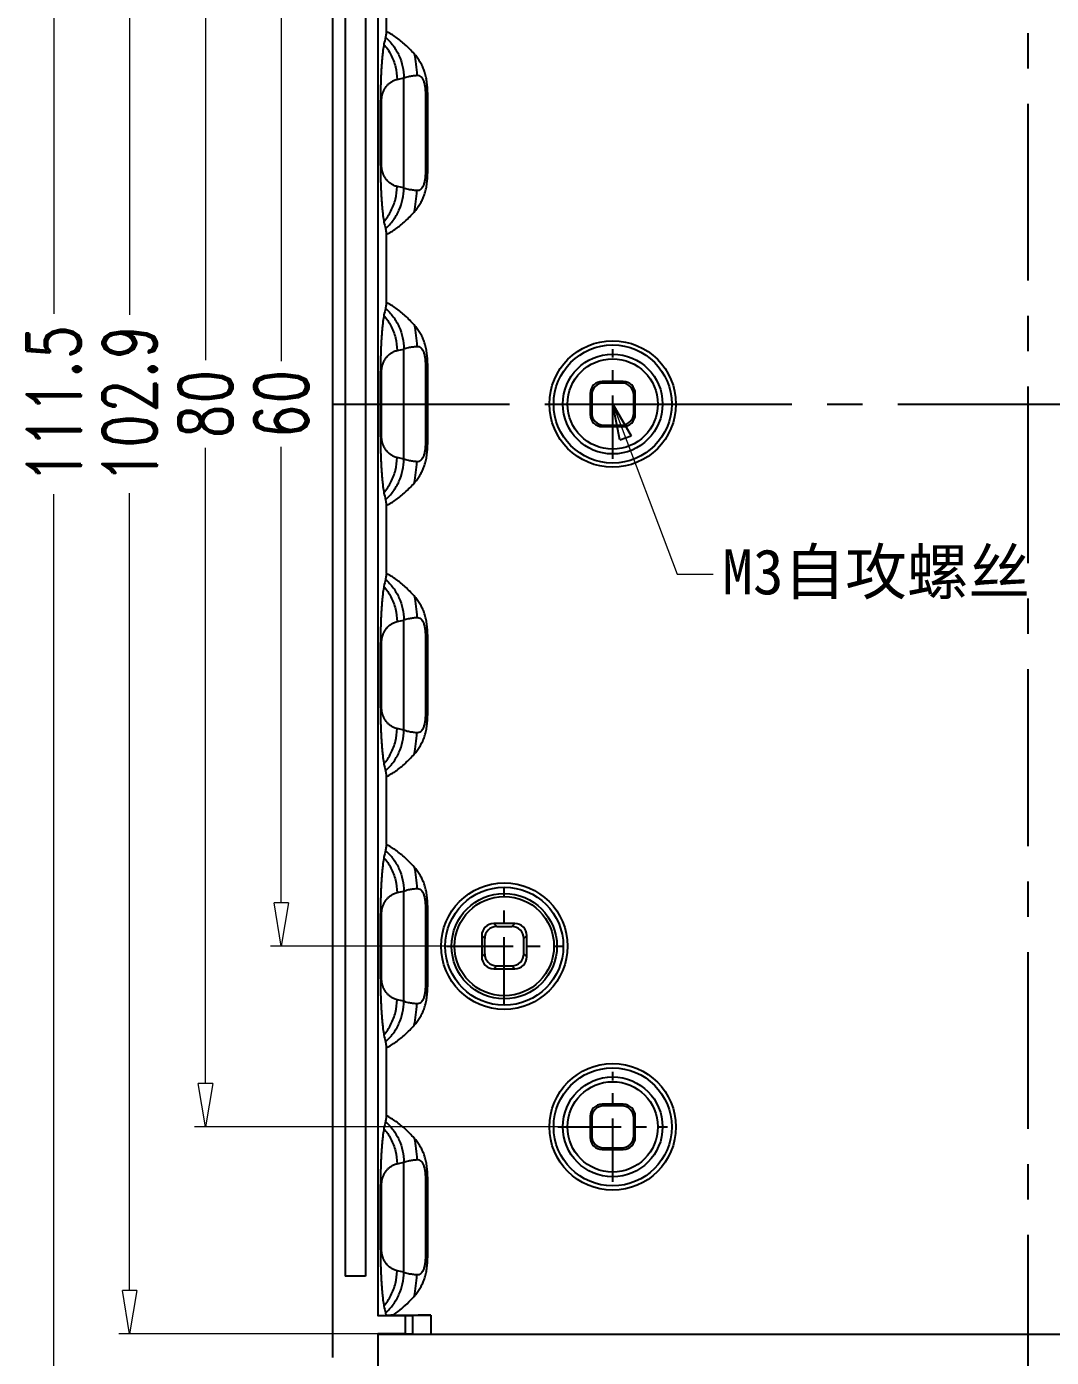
# Model space of a CAD drawing. Header units: millimetres. Extents: x 3537 to 3861, y 1181 to 1410.
# Drawn here: x 3669.6 to 3726.3, y 1252.9 to 1326.5 of the extents above; entities that cross this region are included whole.
import ezdxf

# ---------------------------------------------------------------- set-up
doc = ezdxf.new("R2010")
doc.units = ezdxf.units.MM
doc.linetypes.add('CENTER', pattern=[50.8, 31.75, -6.35, 6.35, -6.35])
doc.layers.add('dim', color=82, linetype='Continuous', lineweight=9)
doc.styles.add('ROMAND', font='romand.shx', dxfattribs={"width": 0.75, "bigfont": 'gbcbig.shx'})
doc.styles.add('楷体', font='simkai.ttf')
doc.dimstyles.new('YanXiu', dxfattribs={"dimtxt": 2.5, "dimasz": 2.2, "dimexe": 1, "dimexo": 0, "dimgap": 0.66, "dimtad": 0, "dimzin": 9, "dimdsep": 46, "dimtxsty": 'ROMAND', "dimblk": 'CLOSEDBLANK', "dimcen": 0, "dimclrd": 3, "dimclre": 3, "dimclrt": 7, "dimazin": 2, "dimtfac": 1, "dimtofl": 0, "dimtmove": 0, "dimatfit": 3, "dimldrblk": 'CLOSEDBLANK', "dimfxl": 1, "dimlwd": 5, "dimlwe": 5, "dimarcsym": 0})

# ---------------------------------------------------------------- blocks, each defined once
blk = doc.blocks.new('_ClosedBlank')
at = {"color": 0, "linetype": 'ByBlock', "lineweight": -2}
for p, q in [((-1, 0.167), (0, 0)), ((-1, 0.167), (-1, -0.167)), ((0, 0), (-1, -0.167))]:
    blk.add_line(p, q, dxfattribs=at)
blk = doc.blocks.new('*D49')
at = {"layer": 'Defpoints', "color": 0}
for p in [(235.803, 121.908), (217.364, 10.408), (235.803, 10.408)]:
    blk.add_point(p, dxfattribs=at)
at = {"layer": 'dim', "color": 3, "lineweight": 5}
for p, q in [((235.803, 121.908), (216.764, 121.908)), ((217.364, 119.508), (217.364, 71.15)), ((217.364, 12.808), (217.364, 61.165)), ((235.803, 10.408), (216.764, 10.408))]:
    blk.add_line(p, q, dxfattribs=at)
at = {"layer": 'dim', "color": 3, "lineweight": 5, "xscale": 2.4, "yscale": 2.4, "zscale": 2.4}
for p, rotation in [((217.364, 121.908), 90), ((217.364, 10.408), 270)]:
    blk.add_blockref('_ClosedBlank', p, dxfattribs=dict(at, rotation=rotation))
at = {"layer": 'dim', "color": 7, "insert": (217.364, 66.158), "char_height": 3, "attachment_point": 5, "rotation": 90, "style": 'ROMAND'}
blk.add_mtext('111.5', dxfattribs=at)
blk = doc.blocks.new('*D48')
at = {"layer": 'Defpoints', "color": 0}
for p in [(235.307, 117.608), (221.564, 14.708), (235.307, 14.708)]:
    blk.add_point(p, dxfattribs=at)
at = {"layer": 'dim', "color": 3, "lineweight": 5}
for p, q in [((235.307, 117.608), (220.964, 117.608)), ((221.564, 115.208), (221.564, 71.097)), ((221.564, 17.108), (221.564, 61.219)), ((235.307, 14.708), (220.964, 14.708))]:
    blk.add_line(p, q, dxfattribs=at)
at = {"layer": 'dim', "color": 3, "lineweight": 5, "xscale": 2.4, "yscale": 2.4, "zscale": 2.4}
for p, rotation in [((221.564, 117.608), 90), ((221.564, 14.708), 270)]:
    blk.add_blockref('_ClosedBlank', p, dxfattribs=dict(at, rotation=rotation))
at = {"layer": 'dim', "color": 7, "insert": (221.564, 66.158), "char_height": 3, "attachment_point": 5, "rotation": 90, "style": 'ROMAND'}
blk.add_mtext('102.9', dxfattribs=at)
blk = doc.blocks.new('*D47')
at = {"layer": 'Defpoints', "color": 0}
for p in [(225.764, 106.158), (245.269, 106.158), (245.269, 26.158)]:
    blk.add_point(p, dxfattribs=at)
at = {"layer": 'dim', "color": 3, "lineweight": 5}
for p, q in [((245.269, 106.158), (225.164, 106.158)), ((225.764, 103.758), (225.764, 68.579)), ((225.764, 28.558), (225.764, 63.736)), ((245.269, 26.158), (225.164, 26.158))]:
    blk.add_line(p, q, dxfattribs=at)
at = {"layer": 'dim', "color": 3, "lineweight": 5, "xscale": 2.4, "yscale": 2.4, "zscale": 2.4}
for p, rotation in [((225.764, 106.158), 90), ((225.764, 26.158), 270)]:
    blk.add_blockref('_ClosedBlank', p, dxfattribs=dict(at, rotation=rotation))
at = {"layer": 'dim', "color": 7, "insert": (225.764, 66.158), "char_height": 3, "attachment_point": 5, "rotation": 90, "style": 'ROMAND'}
blk.add_mtext('80', dxfattribs=at)
blk = doc.blocks.new('*D46')
at = {"layer": 'Defpoints', "color": 0}
for p in [(239.1, 96.158), (229.964, 36.158), (239.1, 36.158)]:
    blk.add_point(p, dxfattribs=at)
at = {"layer": 'dim', "color": 3, "lineweight": 5}
for p, q in [((239.1, 96.158), (229.364, 96.158)), ((229.964, 93.758), (229.964, 68.525)), ((229.964, 38.558), (229.964, 63.79)), ((239.1, 36.158), (229.364, 36.158))]:
    blk.add_line(p, q, dxfattribs=at)
at = {"layer": 'dim', "color": 3, "lineweight": 5, "xscale": 2.4, "yscale": 2.4, "zscale": 2.4}
for p, rotation in [((229.964, 96.158), 90), ((229.964, 36.158), 270)]:
    blk.add_blockref('_ClosedBlank', p, dxfattribs=dict(at, rotation=rotation))
at = {"layer": 'dim', "color": 7, "insert": (229.964, 66.158), "char_height": 3, "attachment_point": 5, "rotation": 90, "style": 'ROMAND'}
blk.add_mtext('60', dxfattribs=at)
blk = doc.blocks.new('*u64')
at = {"color": 1, "linetype": 'CENTER', "ltscale": 0.308}
for p, q in [((0, -55.75), (0, 55.75)), ((-38.5, 0), (38.5, 0))]:
    blk.add_line(p, q, dxfattribs=at)
at = {"color": 7, "linetype": 'Continuous'}
for p, q in [((-38.5, -52.754), (-38.5, 52.754)), ((-35.997, 50.45), (-35.997, -50.45)), ((-37.81, 48.26), (-37.81, -48.26)), ((-36.69, 48.26), (-36.69, -48.26)), ((-35.525, 20.621), (-35.525, 24.379)), ((-34.939, 17.964), (-34.556, 18.044)), ((-34.556, 11.956), (-34.556, 18.044)), ((-33.25, 17.244), (-33.369, 17.244)), ((-33.369, 17.244), (-33.369, 12.756)), ((-33.25, 17.244), (-33.25, 12.756)), ((-35.856, 16.809), (-35.792, 16.809)), ((-35.856, 13.191), (-35.856, 16.809)), ((-35.792, 13.191), (-35.792, 16.809)), ((-35.856, 13.191), (-35.792, 13.191)), ((-33.25, 12.756), (-33.369, 12.756)), ((-34.556, 11.956), (-34.939, 12.036)), ((-35.525, 5.621), (-35.525, 9.379)), ((-34.939, 2.964), (-34.556, 3.044)), ((-34.556, -3.044), (-34.556, 3.044)), ((-33.25, 2.244), (-33.369, 2.244)), ((-33.369, 2.244), (-33.369, -2.244)), ((-33.25, 2.244), (-33.25, -2.244)), ((-35.856, 1.809), (-35.792, 1.809)), ((-35.856, -1.809), (-35.856, 1.809)), ((-35.792, -1.809), (-35.792, 1.809)), ((-22.414, 1.25), (-23.586, 1.25)), ((-23.586, 1.25), (-23.498, 1.163)), ((-22.502, 1.163), (-23.498, 1.163)), ((-22.414, 1.25), (-22.502, 1.163)), ((-24.25, 0.586), (-24.163, 0.498)), ((-24.25, 0.586), (-24.25, -0.586)), ((-24.163, 0.498), (-24.163, -0.498)), ((-21.75, 0.586), (-21.837, 0.498)), ((-21.837, -0.498), (-21.837, 0.498)), ((-21.75, -0.586), (-21.75, 0.586)), ((-24.25, -0.586), (-24.163, -0.498)), ((-21.75, -0.586), (-21.837, -0.498)), ((-23.586, -1.25), (-23.498, -1.163)), ((-23.586, -1.25), (-22.414, -1.25)), ((-23.498, -1.163), (-22.502, -1.163)), ((-22.414, -1.25), (-22.502, -1.163)), ((-35.856, -1.809), (-35.792, -1.809)), ((-33.25, -2.244), (-33.369, -2.244)), ((-34.556, -3.044), (-34.939, -2.964)), ((-35.525, -9.379), (-35.525, -5.621)), ((-34.939, -12.036), (-34.556, -11.956)), ((-34.556, -18.044), (-34.556, -11.956)), ((-35.856, -13.191), (-35.792, -13.191)), ((-35.856, -16.809), (-35.856, -13.191)), ((-35.792, -16.809), (-35.792, -13.191)), ((-33.25, -12.756), (-33.369, -12.756)), ((-33.369, -12.756), (-33.369, -17.244)), ((-33.25, -12.756), (-33.25, -17.244)), ((-35.856, -16.809), (-35.792, -16.809)), ((-33.25, -17.244), (-33.369, -17.244)), ((-34.556, -18.044), (-34.939, -17.964)), ((-35.525, -24.379), (-35.525, -20.621)), ((-34.939, -27.036), (-34.556, -26.956)), ((-34.556, -33.044), (-34.556, -26.956)), ((-33.25, -27.756), (-33.369, -27.756)), ((-33.369, -27.756), (-33.369, -32.244)), ((-33.25, -27.756), (-33.25, -32.244)), ((-35.856, -28.191), (-35.792, -28.191)), ((-35.856, -31.809), (-35.856, -28.191)), ((-35.792, -31.809), (-35.792, -28.191)), ((-30.25, -29.414), (-30.25, -30.586)), ((-30.25, -29.414), (-30.084, -29.58)), ((-28.414, -28.75), (-29.586, -28.75)), ((-29.586, -28.75), (-29.42, -28.916)), ((-29.42, -28.916), (-28.58, -28.916)), ((-28.414, -28.75), (-28.58, -28.916)), ((-27.75, -29.414), (-27.916, -29.58)), ((-27.75, -30.586), (-27.75, -29.414)), ((-30.084, -30.42), (-30.084, -29.58)), ((-27.916, -30.42), (-27.916, -29.58)), ((-30.25, -30.586), (-30.084, -30.42)), ((-27.75, -30.586), (-27.916, -30.42)), ((-29.586, -31.25), (-29.42, -31.084)), ((-29.586, -31.25), (-28.414, -31.25)), ((-29.42, -31.084), (-28.58, -31.084)), ((-28.414, -31.25), (-28.58, -31.084)), ((-35.856, -31.809), (-35.792, -31.809)), ((-33.25, -32.244), (-33.369, -32.244)), ((-34.556, -33.044), (-34.939, -32.964)), ((-35.525, -39.379), (-35.525, -35.621)), ((-22.414, -38.75), (-23.586, -38.75)), ((-23.586, -38.75), (-23.498, -38.837)), ((-22.502, -38.837), (-23.498, -38.837)), ((-22.414, -38.75), (-22.502, -38.837)), ((-24.25, -39.414), (-24.25, -40.586)), ((-24.25, -39.414), (-24.163, -39.502)), ((-24.163, -39.502), (-24.163, -40.498)), ((-21.75, -39.414), (-21.837, -39.502)), ((-21.837, -40.498), (-21.837, -39.502)), ((-21.75, -40.586), (-21.75, -39.414)), ((-24.25, -40.586), (-24.163, -40.498)), ((-21.75, -40.586), (-21.837, -40.498)), ((-23.586, -41.25), (-23.498, -41.163)), ((-23.498, -41.163), (-22.502, -41.163)), ((-22.414, -41.25), (-22.502, -41.163)), ((-34.939, -42.036), (-34.556, -41.956)), ((-34.556, -48.044), (-34.556, -41.956)), ((-23.586, -41.25), (-22.414, -41.25)), ((-35.856, -46.809), (-35.856, -43.191)), ((-35.856, -43.191), (-35.792, -43.191)), ((-35.792, -46.809), (-35.792, -43.191)), ((-33.369, -42.756), (-33.369, -47.244)), ((-33.25, -42.756), (-33.369, -42.756)), ((-33.25, -42.756), (-33.25, -47.244)), ((-35.856, -46.809), (-35.792, -46.809)), ((-33.25, -47.244), (-33.369, -47.244)), ((-36.69, -48.26), (-37.81, -48.26)), ((-34.556, -48.044), (-34.939, -47.964)), ((-35.997, -50.45), (-35.553, -50.428)), ((-34.495, -50.45), (-35.997, -50.45)), ((-35.189, -50.426), (-33.074, -50.426)), ((-34.495, -50.45), (-34.073, -50.429)), ((-34.495, -50.45), (-34.495, -51.45)), ((-34.073, -50.429), (-34.073, -51.464)), ((-33.074, -50.426), (-33.074, -51.466)), ((-36, -51.45), (-36, -53.25)), ((-34.495, -51.45), (-36, -51.45)), ((-36, -51.45), (-35.982, -51.468)), ((-35.982, -53.232), (-35.982, -51.468)), ((-35.982, -51.468), (35.982, -51.468)), ((-34.073, -51.464), (-34.495, -51.45))]:
    blk.add_line(p, q, dxfattribs=at)
at = {"color": 1, "linetype": 'CENTER', "ltscale": 0.110482}
for p, q in [((-23, -3.038), (-23, 3.038)), ((-26.038, 0), (-19.962, 0)), ((-23, -43.038), (-23, -36.962)), ((-26.038, -40), (-19.962, -40))]:
    blk.add_line(p, q, dxfattribs=at)
at = {"color": 1, "linetype": 'CENTER', "ltscale": 0.116633}
for p, q in [((-29, -33.207), (-29, -26.793)), ((-32.207, -30), (-25.793, -30))]:
    blk.add_line(p, q, dxfattribs=at)
at = {"color": 7, "linetype": 'Continuous'}
for centre, radius in [((-23, 0), 3.5), ((-23, 0), 3.267), ((-23, 0), 2.762), ((-23, 0), 2.5), ((-29, -30), 3.5), ((-29, -30), 3.267), ((-29, -30), 2.916), ((-29, -30), 2.75), ((-23, -40), 3.5), ((-23, -40), 3.267), ((-23, -40), 2.762), ((-23, -40), 2.5)]:
    blk.add_circle(centre, radius, dxfattribs=at)
for centre, radius, start, end in [((-27.324, 18.318), 8.488, 166.5014, 169.18816), ((-27.324, 11.682), 8.488, 190.81184, 193.4986), ((-27.324, 3.318), 8.488, 166.5014, 169.18816), ((-27.324, -3.318), 8.488, 190.81184, 193.4986), ((-27.324, -11.682), 8.488, 166.5014, 169.18816), ((-27.324, -18.318), 8.488, 190.81184, 193.4986), ((-27.324, -26.682), 8.488, 166.5014, 169.18816), ((-27.324, -33.318), 8.488, 190.81184, 193.4986), ((-27.324, -41.682), 8.488, 166.5014, 169.18816), ((-27.324, -48.318), 8.488, 190.81184, 193.4986), ((-34.689, -227.026), 176.6, 90.16206, 90.28023)]:
    blk.add_arc(centre, radius, start, end, dxfattribs=at)
for centre, major_axis, ratio, start_param, end_param in [((-23.585, 0.585), (-0.47, 0.47), 0.999695, -0.785246, 0.785246), ((-23.498, 0.498), (-0.47, 0.47), 0.999695, -0.785246, 0.785246), ((-22.502, 0.498), (0.47, 0.47), 0.999695, -0.785246, 0.785246), ((-22.415, 0.585), (0.47, 0.47), 0.999695, -0.785246, 0.785246), ((-23.585, -0.585), (0.47, 0.47), 0.999695, -3.926839, -2.356347), ((-23.498, -0.498), (-0.47, -0.47), 0.999695, -0.785246, 0.785246), ((-22.502, -0.498), (0.47, -0.47), 0.999695, -0.785246, 0.785246), ((-22.415, -0.585), (-0.47, 0.47), 0.999695, -3.926839, -2.356347), ((-29.585, -29.415), (-0.47, 0.47), 0.999695, -0.785246, 0.785246), ((-29.42, -29.58), (-0.47, 0.47), 0.999695, -0.785246, 0.785246), ((-28.58, -29.58), (0.47, 0.47), 0.999695, -0.785246, 0.785246), ((-28.415, -29.415), (0.47, 0.47), 0.999695, -0.785246, 0.785246), ((-29.585, -30.585), (0.47, 0.47), 0.999695, -3.926839, -2.356347), ((-29.42, -30.42), (-0.47, -0.47), 0.999695, -0.785246, 0.785246), ((-28.58, -30.42), (0.47, -0.47), 0.999695, -0.785246, 0.785246), ((-28.415, -30.585), (-0.47, 0.47), 0.999695, -3.926839, -2.356347), ((-23.585, -39.415), (-0.47, 0.47), 0.999695, -0.785246, 0.785246), ((-23.498, -39.502), (-0.47, 0.47), 0.999695, -0.785246, 0.785246), ((-22.502, -39.502), (0.47, 0.47), 0.999695, -0.785246, 0.785246), ((-22.415, -39.415), (0.47, 0.47), 0.999695, -0.785246, 0.785246), ((-23.498, -40.498), (-0.47, -0.47), 0.999695, -0.785246, 0.785246), ((-22.502, -40.498), (0.47, -0.47), 0.999695, -0.785246, 0.785246), ((-23.585, -40.585), (0.47, 0.47), 0.999695, -3.926839, -2.356347), ((-22.415, -40.585), (-0.47, 0.47), 0.999695, -3.926839, -2.356347), ((-33.074, -50.429), (1, 0), 0.002618, 1.570796, 3.089233), ((-33.074, -51.464), (1, 0), 0.001745, -3.089233, -1.570796)]:
    blk.add_ellipse(centre, major_axis=major_axis, ratio=ratio, start_param=start_param, end_param=end_param, dxfattribs=at)
for points, start_tangent, end_tangent in [([(-35.525, 20.621), (-35.543, 20.492), (-35.561, 20.382), (-35.577, 20.299)], (-0.137785, -0.990462), (-0.23452, -0.972111)), ([(-33.993, 19.38), (-34.487, 19.884), (-35.003, 20.301), (-35.525, 20.621)], (-0.66335, 0.74831), (-0.886084, 0.463524)), ([(-35.661, 19.91), (-35.69, 19.745), (-35.715, 19.566), (-35.738, 19.378), (-35.758, 19.183), (-35.776, 18.983), (-35.791, 18.781), (-35.805, 18.576), (-35.817, 18.374), (-35.826, 18.177), (-35.835, 17.986), (-35.841, 17.799), (-35.846, 17.612), (-35.851, 17.422), (-35.854, 17.223), (-35.856, 17.017), (-35.856, 16.809)], (-0.188171, -0.982136), (0, -1)), ([(-35.661, 19.91), (-35.274, 19.324), (-35.028, 18.663), (-34.939, 17.964)], (0.644334, -0.764744), (0.012287, -0.999925)), ([(-35.577, 20.299), (-35.152, 19.831), (-34.831, 19.282), (-34.629, 18.678), (-34.556, 18.044)], (0.74671, -0.66515), (0.012287, -0.999925)), ([(-33.25, 17.244), (-33.264, 17.603), (-33.301, 17.915), (-33.359, 18.196), (-33.438, 18.456), (-33.542, 18.704), (-33.67, 18.943), (-33.822, 19.169), (-33.993, 19.38)], (-0.000209, 1), (-0.663321, 0.748335)), ([(-33.993, 19.38), (-33.889, 18.798), (-33.844, 18.192)], (0.230299, -0.97312), (0.022569, -0.999745)), ([(-35.792, 16.809), (-35.791, 16.848), (-35.789, 16.889), (-35.786, 16.933), (-35.78, 16.979), (-35.772, 17.028), (-35.761, 17.079), (-35.748, 17.131), (-35.732, 17.186), (-35.712, 17.241), (-35.69, 17.297), (-35.663, 17.355), (-35.632, 17.414), (-35.598, 17.473), (-35.558, 17.532), (-35.515, 17.59), (-35.467, 17.646), (-35.413, 17.701), (-35.354, 17.755), (-35.287, 17.807), (-35.213, 17.855), (-35.131, 17.899), (-35.04, 17.936), (-34.939, 17.964)], (0, 1), (0.978564, 0.205944)), ([(-34.556, 18.044), (-34.453, 18.089), (-34.296, 18.13), (-34.09, 18.164), (-33.844, 18.192)], (0.844524, 0.535518), (0.995989, 0.089479)), ([(-33.844, 18.192), (-33.724, 18.177), (-33.62, 18.112), (-33.532, 18.001), (-33.462, 17.85), (-33.411, 17.667), (-33.38, 17.461), (-33.369, 17.244)], (0.996039, 0.088922), (0.000045, -1)), ([(-35.856, 13.191), (-35.856, 12.988), (-35.854, 12.789), (-35.851, 12.596), (-35.847, 12.409), (-35.842, 12.223), (-35.835, 12.034), (-35.827, 11.839), (-35.817, 11.638), (-35.806, 11.432), (-35.792, 11.226), (-35.776, 11.022), (-35.758, 10.821), (-35.738, 10.624), (-35.715, 10.435), (-35.69, 10.256), (-35.661, 10.09)], (0, -1), (0.188171, -0.982136)), ([(-34.939, 12.036), (-35.04, 12.064), (-35.132, 12.102), (-35.215, 12.146), (-35.289, 12.194), (-35.355, 12.246), (-35.415, 12.3), (-35.468, 12.355), (-35.516, 12.412), (-35.559, 12.469), (-35.598, 12.528), (-35.633, 12.587), (-35.664, 12.646), (-35.69, 12.703), (-35.713, 12.76), (-35.732, 12.815), (-35.748, 12.869), (-35.761, 12.922), (-35.772, 12.973), (-35.78, 13.021), (-35.786, 13.067), (-35.789, 13.111), (-35.791, 13.152), (-35.792, 13.191)], (-0.978564, 0.205943), (0, 1)), ([(-33.993, 10.62), (-33.823, 10.829), (-33.673, 11.053), (-33.545, 11.289), (-33.441, 11.535), (-33.361, 11.794), (-33.302, 12.077), (-33.264, 12.393), (-33.25, 12.756)], (0.663323, 0.748333), (0.000209, 1)), ([(-33.369, 12.756), (-33.38, 12.539), (-33.411, 12.333), (-33.462, 12.15), (-33.532, 11.999), (-33.62, 11.888), (-33.724, 11.823), (-33.844, 11.808)], (-0.000045, -1), (-0.996039, 0.088916)), ([(-35.661, 10.09), (-35.274, 10.676), (-35.028, 11.337), (-34.939, 12.036)], (0.644334, 0.764744), (0.012287, 0.999925)), ([(-35.577, 9.701), (-35.152, 10.169), (-34.831, 10.718), (-34.629, 11.322), (-34.556, 11.956)], (0.74671, 0.66515), (0.012287, 0.999925)), ([(-33.844, 11.808), (-34.09, 11.836), (-34.296, 11.87), (-34.453, 11.911), (-34.556, 11.956)], (-0.995989, 0.089479), (-0.844524, 0.535517)), ([(-33.993, 10.62), (-33.889, 11.202), (-33.844, 11.808)], (0.230307, 0.973118), (0.022571, 0.999745)), ([(-35.525, 9.379), (-35.003, 9.699), (-34.488, 10.115), (-33.993, 10.62)], (0.886084, 0.463524), (0.663351, 0.748309)), ([(-35.577, 9.701), (-35.564, 9.636), (-35.551, 9.556), (-35.537, 9.468), (-35.525, 9.379)], (0.23452, -0.972111), (0.137785, -0.990462)), ([(-35.525, 5.621), (-35.543, 5.492), (-35.561, 5.382), (-35.577, 5.299)], (-0.137785, -0.990462), (-0.23452, -0.972111)), ([(-35.577, 5.299), (-35.152, 4.831), (-34.831, 4.282), (-34.629, 3.678), (-34.556, 3.044)], (0.74671, -0.66515), (0.012287, -0.999925)), ([(-33.993, 4.38), (-34.487, 4.884), (-35.003, 5.301), (-35.525, 5.621)], (-0.66335, 0.74831), (-0.886084, 0.463524)), ([(-35.661, 4.91), (-35.69, 4.745), (-35.715, 4.566), (-35.738, 4.378), (-35.758, 4.183), (-35.776, 3.983), (-35.791, 3.781), (-35.805, 3.576), (-35.817, 3.374), (-35.826, 3.177), (-35.835, 2.986), (-35.841, 2.799), (-35.846, 2.612), (-35.851, 2.422), (-35.854, 2.223), (-35.856, 2.017), (-35.856, 1.809)], (-0.188171, -0.982136), (0, -1)), ([(-35.661, 4.91), (-35.274, 4.324), (-35.028, 3.663), (-34.939, 2.964)], (0.644334, -0.764744), (0.012287, -0.999925)), ([(-33.25, 2.244), (-33.264, 2.603), (-33.301, 2.915), (-33.359, 3.196), (-33.438, 3.456), (-33.542, 3.704), (-33.67, 3.943), (-33.822, 4.169), (-33.993, 4.38)], (-0.000209, 1), (-0.663321, 0.748335)), ([(-33.993, 4.38), (-33.889, 3.798), (-33.844, 3.192)], (0.230299, -0.97312), (0.022569, -0.999745)), ([(-35.792, 1.809), (-35.791, 1.848), (-35.789, 1.889), (-35.786, 1.933), (-35.78, 1.979), (-35.772, 2.028), (-35.761, 2.079), (-35.748, 2.131), (-35.732, 2.186), (-35.712, 2.241), (-35.69, 2.297), (-35.663, 2.355), (-35.632, 2.414), (-35.598, 2.473), (-35.558, 2.532), (-35.515, 2.59), (-35.467, 2.646), (-35.413, 2.701), (-35.354, 2.755), (-35.287, 2.807), (-35.213, 2.855), (-35.131, 2.899), (-35.04, 2.936), (-34.939, 2.964)], (0, 1), (0.978564, 0.205944)), ([(-34.556, 3.044), (-34.453, 3.089), (-34.296, 3.13), (-34.09, 3.164), (-33.844, 3.192)], (0.844524, 0.535518), (0.995989, 0.089479)), ([(-33.844, 3.192), (-33.724, 3.177), (-33.62, 3.112), (-33.532, 3.001), (-33.462, 2.85), (-33.411, 2.667), (-33.38, 2.461), (-33.369, 2.244)], (0.996039, 0.088922), (0.000045, -1)), ([(-35.856, -1.809), (-35.856, -2.012), (-35.854, -2.211), (-35.851, -2.404), (-35.847, -2.591), (-35.842, -2.777), (-35.835, -2.966), (-35.827, -3.161), (-35.817, -3.362), (-35.806, -3.568), (-35.792, -3.774), (-35.776, -3.978), (-35.758, -4.179), (-35.738, -4.376), (-35.715, -4.565), (-35.69, -4.744), (-35.661, -4.91)], (0, -1), (0.188171, -0.982136)), ([(-34.939, -2.964), (-35.04, -2.936), (-35.132, -2.898), (-35.215, -2.854), (-35.289, -2.806), (-35.355, -2.754), (-35.415, -2.7), (-35.468, -2.645), (-35.516, -2.588), (-35.559, -2.531), (-35.598, -2.472), (-35.633, -2.413), (-35.664, -2.354), (-35.69, -2.297), (-35.713, -2.24), (-35.732, -2.185), (-35.748, -2.131), (-35.761, -2.078), (-35.772, -2.027), (-35.78, -1.979), (-35.786, -1.933), (-35.789, -1.889), (-35.791, -1.848), (-35.792, -1.809)], (-0.978564, 0.205943), (0, 1)), ([(-33.993, -4.38), (-33.823, -4.171), (-33.673, -3.947), (-33.545, -3.711), (-33.441, -3.465), (-33.361, -3.206), (-33.302, -2.923), (-33.264, -2.607), (-33.25, -2.244)], (0.663323, 0.748333), (0.000209, 1)), ([(-33.369, -2.244), (-33.38, -2.461), (-33.411, -2.667), (-33.462, -2.85), (-33.532, -3.001), (-33.62, -3.112), (-33.724, -3.177), (-33.844, -3.192)], (-0.000045, -1), (-0.996039, 0.088916)), ([(-35.661, -4.91), (-35.274, -4.324), (-35.028, -3.663), (-34.939, -2.964)], (0.644334, 0.764744), (0.012287, 0.999925)), ([(-35.577, -5.299), (-35.152, -4.831), (-34.831, -4.282), (-34.629, -3.678), (-34.556, -3.044)], (0.74671, 0.66515), (0.012287, 0.999925)), ([(-33.844, -3.192), (-34.09, -3.164), (-34.296, -3.13), (-34.453, -3.089), (-34.556, -3.044)], (-0.995989, 0.089479), (-0.844524, 0.535517)), ([(-33.993, -4.38), (-33.889, -3.798), (-33.844, -3.192)], (0.230307, 0.973118), (0.022571, 0.999745)), ([(-35.525, -5.621), (-35.003, -5.301), (-34.488, -4.885), (-33.993, -4.38)], (0.886084, 0.463524), (0.663351, 0.748309)), ([(-35.577, -5.299), (-35.564, -5.364), (-35.551, -5.444), (-35.537, -5.532), (-35.525, -5.621)], (0.23452, -0.972111), (0.137785, -0.990462)), ([(-35.525, -9.379), (-35.543, -9.508), (-35.561, -9.618), (-35.577, -9.701)], (-0.137785, -0.990462), (-0.23452, -0.972111)), ([(-33.993, -10.62), (-34.487, -10.116), (-35.003, -9.699), (-35.525, -9.379)], (-0.66335, 0.74831), (-0.886084, 0.463524)), ([(-35.661, -10.09), (-35.69, -10.255), (-35.715, -10.434), (-35.738, -10.622), (-35.758, -10.817), (-35.776, -11.017), (-35.791, -11.219), (-35.805, -11.424), (-35.817, -11.626), (-35.826, -11.823), (-35.835, -12.014), (-35.841, -12.201), (-35.846, -12.388), (-35.851, -12.578), (-35.854, -12.777), (-35.856, -12.983), (-35.856, -13.191)], (-0.188171, -0.982136), (0, -1)), ([(-35.661, -10.09), (-35.274, -10.676), (-35.028, -11.337), (-34.939, -12.036)], (0.644334, -0.764744), (0.012287, -0.999925)), ([(-35.577, -9.701), (-35.152, -10.169), (-34.831, -10.718), (-34.629, -11.322), (-34.556, -11.956)], (0.74671, -0.66515), (0.012287, -0.999925)), ([(-33.25, -12.756), (-33.264, -12.397), (-33.301, -12.085), (-33.359, -11.804), (-33.438, -11.544), (-33.542, -11.296), (-33.67, -11.057), (-33.822, -10.831), (-33.993, -10.62)], (-0.000209, 1), (-0.663321, 0.748335)), ([(-33.993, -10.62), (-33.889, -11.202), (-33.844, -11.808)], (0.230299, -0.97312), (0.022569, -0.999745)), ([(-35.792, -13.191), (-35.791, -13.152), (-35.789, -13.111), (-35.786, -13.067), (-35.78, -13.021), (-35.772, -12.972), (-35.761, -12.921), (-35.748, -12.869), (-35.732, -12.814), (-35.712, -12.759), (-35.69, -12.703), (-35.663, -12.645), (-35.632, -12.586), (-35.598, -12.527), (-35.558, -12.468), (-35.515, -12.41), (-35.467, -12.354), (-35.413, -12.299), (-35.354, -12.245), (-35.287, -12.193), (-35.213, -12.145), (-35.131, -12.101), (-35.04, -12.064), (-34.939, -12.036)], (0, 1), (0.978564, 0.205944)), ([(-34.556, -11.956), (-34.453, -11.911), (-34.296, -11.87), (-34.09, -11.836), (-33.844, -11.808)], (0.844524, 0.535518), (0.995989, 0.089479)), ([(-33.844, -11.808), (-33.724, -11.823), (-33.62, -11.888), (-33.532, -11.999), (-33.462, -12.15), (-33.411, -12.333), (-33.38, -12.539), (-33.369, -12.756)], (0.996039, 0.088922), (0.000045, -1)), ([(-35.856, -16.809), (-35.856, -17.012), (-35.854, -17.211), (-35.851, -17.404), (-35.847, -17.591), (-35.842, -17.777), (-35.835, -17.966), (-35.827, -18.161), (-35.817, -18.362), (-35.806, -18.568), (-35.792, -18.774), (-35.776, -18.978), (-35.758, -19.179), (-35.738, -19.376), (-35.715, -19.565), (-35.69, -19.744), (-35.661, -19.91)], (0, -1), (0.188171, -0.982136)), ([(-34.939, -17.964), (-35.04, -17.936), (-35.132, -17.898), (-35.215, -17.854), (-35.289, -17.806), (-35.355, -17.754), (-35.415, -17.7), (-35.468, -17.645), (-35.516, -17.588), (-35.559, -17.531), (-35.598, -17.472), (-35.633, -17.413), (-35.664, -17.354), (-35.69, -17.297), (-35.713, -17.24), (-35.732, -17.185), (-35.748, -17.131), (-35.761, -17.078), (-35.772, -17.027), (-35.78, -16.979), (-35.786, -16.933), (-35.789, -16.889), (-35.791, -16.848), (-35.792, -16.809)], (-0.978564, 0.205943), (0, 1)), ([(-33.993, -19.38), (-33.823, -19.171), (-33.673, -18.947), (-33.545, -18.711), (-33.441, -18.465), (-33.361, -18.206), (-33.302, -17.923), (-33.264, -17.607), (-33.25, -17.244)], (0.663323, 0.748333), (0.000209, 1)), ([(-33.369, -17.244), (-33.38, -17.461), (-33.411, -17.667), (-33.462, -17.85), (-33.532, -18.001), (-33.62, -18.112), (-33.724, -18.177), (-33.844, -18.192)], (-0.000045, -1), (-0.996039, 0.088916)), ([(-35.661, -19.91), (-35.274, -19.324), (-35.028, -18.663), (-34.939, -17.964)], (0.644334, 0.764744), (0.012287, 0.999925)), ([(-35.577, -20.299), (-35.152, -19.831), (-34.831, -19.282), (-34.629, -18.678), (-34.556, -18.044)], (0.74671, 0.66515), (0.012287, 0.999925)), ([(-33.844, -18.192), (-34.09, -18.164), (-34.296, -18.13), (-34.453, -18.089), (-34.556, -18.044)], (-0.995989, 0.089479), (-0.844524, 0.535517)), ([(-33.993, -19.38), (-33.889, -18.798), (-33.844, -18.192)], (0.230307, 0.973118), (0.022571, 0.999745)), ([(-35.525, -20.621), (-35.003, -20.301), (-34.488, -19.885), (-33.993, -19.38)], (0.886084, 0.463524), (0.663351, 0.748309)), ([(-35.577, -20.299), (-35.564, -20.364), (-35.551, -20.444), (-35.537, -20.532), (-35.525, -20.621)], (0.23452, -0.972111), (0.137785, -0.990462)), ([(-35.525, -24.379), (-35.543, -24.508), (-35.561, -24.618), (-35.577, -24.701)], (-0.137785, -0.990462), (-0.23452, -0.972111)), ([(-35.577, -24.701), (-35.152, -25.169), (-34.831, -25.718), (-34.629, -26.322), (-34.556, -26.956)], (0.74671, -0.66515), (0.012287, -0.999925)), ([(-33.993, -25.62), (-34.487, -25.116), (-35.003, -24.699), (-35.525, -24.379)], (-0.66335, 0.74831), (-0.886084, 0.463524)), ([(-35.661, -25.09), (-35.69, -25.255), (-35.715, -25.434), (-35.738, -25.622), (-35.758, -25.817), (-35.776, -26.017), (-35.791, -26.219), (-35.805, -26.424), (-35.817, -26.626), (-35.826, -26.823), (-35.835, -27.014), (-35.841, -27.201), (-35.846, -27.388), (-35.851, -27.578), (-35.854, -27.777), (-35.856, -27.983), (-35.856, -28.191)], (-0.188171, -0.982136), (0, -1)), ([(-35.661, -25.09), (-35.274, -25.676), (-35.028, -26.337), (-34.939, -27.036)], (0.644334, -0.764744), (0.012287, -0.999925)), ([(-33.25, -27.756), (-33.264, -27.397), (-33.301, -27.085), (-33.359, -26.804), (-33.438, -26.544), (-33.542, -26.296), (-33.67, -26.057), (-33.822, -25.831), (-33.993, -25.62)], (-0.000209, 1), (-0.663321, 0.748335)), ([(-33.993, -25.62), (-33.889, -26.202), (-33.844, -26.808)], (0.230299, -0.97312), (0.022569, -0.999745)), ([(-35.792, -28.191), (-35.791, -28.152), (-35.789, -28.111), (-35.786, -28.067), (-35.78, -28.021), (-35.772, -27.972), (-35.761, -27.921), (-35.748, -27.869), (-35.732, -27.814), (-35.712, -27.759), (-35.69, -27.703), (-35.663, -27.645), (-35.632, -27.586), (-35.598, -27.527), (-35.558, -27.468), (-35.515, -27.41), (-35.467, -27.354), (-35.413, -27.299), (-35.354, -27.245), (-35.287, -27.193), (-35.213, -27.145), (-35.131, -27.101), (-35.04, -27.064), (-34.939, -27.036)], (0, 1), (0.978564, 0.205944)), ([(-34.556, -26.956), (-34.453, -26.911), (-34.296, -26.87), (-34.09, -26.836), (-33.844, -26.808)], (0.844524, 0.535518), (0.995989, 0.089479)), ([(-33.844, -26.808), (-33.724, -26.823), (-33.62, -26.888), (-33.532, -26.999), (-33.462, -27.15), (-33.411, -27.333), (-33.38, -27.539), (-33.369, -27.756)], (0.996039, 0.088922), (0.000045, -1)), ([(-35.856, -31.809), (-35.856, -32.012), (-35.854, -32.211), (-35.851, -32.404), (-35.847, -32.591), (-35.842, -32.777), (-35.835, -32.966), (-35.827, -33.161), (-35.817, -33.362), (-35.806, -33.568), (-35.792, -33.774), (-35.776, -33.978), (-35.758, -34.179), (-35.738, -34.376), (-35.715, -34.565), (-35.69, -34.744), (-35.661, -34.91)], (0, -1), (0.188171, -0.982136)), ([(-34.939, -32.964), (-35.04, -32.936), (-35.132, -32.898), (-35.215, -32.854), (-35.289, -32.806), (-35.355, -32.754), (-35.415, -32.7), (-35.468, -32.645), (-35.516, -32.588), (-35.559, -32.531), (-35.598, -32.472), (-35.633, -32.413), (-35.664, -32.354), (-35.69, -32.297), (-35.713, -32.24), (-35.732, -32.185), (-35.748, -32.131), (-35.761, -32.078), (-35.772, -32.027), (-35.78, -31.979), (-35.786, -31.933), (-35.789, -31.889), (-35.791, -31.848), (-35.792, -31.809)], (-0.978564, 0.205943), (0, 1)), ([(-33.993, -34.38), (-33.823, -34.171), (-33.673, -33.947), (-33.545, -33.711), (-33.441, -33.465), (-33.361, -33.206), (-33.302, -32.923), (-33.264, -32.607), (-33.25, -32.244)], (0.663323, 0.748333), (0.000209, 1)), ([(-33.369, -32.244), (-33.38, -32.461), (-33.411, -32.667), (-33.462, -32.85), (-33.532, -33.001), (-33.62, -33.112), (-33.724, -33.177), (-33.844, -33.192)], (-0.000045, -1), (-0.996039, 0.088916)), ([(-35.661, -34.91), (-35.274, -34.324), (-35.028, -33.663), (-34.939, -32.964)], (0.644334, 0.764744), (0.012287, 0.999925)), ([(-35.577, -35.299), (-35.152, -34.831), (-34.831, -34.282), (-34.629, -33.678), (-34.556, -33.044)], (0.74671, 0.66515), (0.012287, 0.999925)), ([(-33.844, -33.192), (-34.09, -33.164), (-34.296, -33.13), (-34.453, -33.089), (-34.556, -33.044)], (-0.995989, 0.089479), (-0.844524, 0.535517)), ([(-33.993, -34.38), (-33.889, -33.798), (-33.844, -33.192)], (0.230307, 0.973118), (0.022571, 0.999745)), ([(-35.525, -35.621), (-35.003, -35.301), (-34.488, -34.885), (-33.993, -34.38)], (0.886084, 0.463524), (0.663351, 0.748309)), ([(-35.577, -35.299), (-35.564, -35.364), (-35.551, -35.444), (-35.537, -35.532), (-35.525, -35.621)], (0.23452, -0.972111), (0.137785, -0.990462)), ([(-35.525, -39.379), (-35.543, -39.508), (-35.561, -39.618), (-35.577, -39.701)], (-0.137785, -0.990462), (-0.23452, -0.972111)), ([(-35.577, -39.701), (-35.152, -40.169), (-34.831, -40.718), (-34.629, -41.322), (-34.556, -41.956)], (0.74671, -0.66515), (0.012287, -0.999925)), ([(-33.993, -40.62), (-34.487, -40.116), (-35.003, -39.699), (-35.525, -39.379)], (-0.66335, 0.74831), (-0.886084, 0.463524)), ([(-35.661, -40.09), (-35.69, -40.255), (-35.715, -40.434), (-35.738, -40.622), (-35.758, -40.817), (-35.776, -41.017), (-35.791, -41.219), (-35.805, -41.424), (-35.817, -41.626), (-35.826, -41.823), (-35.835, -42.014), (-35.841, -42.201), (-35.846, -42.388), (-35.851, -42.578), (-35.854, -42.777), (-35.856, -42.983), (-35.856, -43.191)], (-0.188171, -0.982136), (0, -1)), ([(-35.661, -40.09), (-35.274, -40.676), (-35.028, -41.337), (-34.939, -42.036)], (0.644334, -0.764744), (0.012287, -0.999925)), ([(-33.25, -42.756), (-33.264, -42.397), (-33.301, -42.085), (-33.359, -41.804), (-33.438, -41.544), (-33.542, -41.296), (-33.67, -41.057), (-33.822, -40.831), (-33.993, -40.62)], (-0.000209, 1), (-0.663321, 0.748335)), ([(-33.993, -40.62), (-33.889, -41.202), (-33.844, -41.808)], (0.230299, -0.97312), (0.022569, -0.999745)), ([(-34.556, -41.956), (-34.453, -41.911), (-34.296, -41.87), (-34.09, -41.836), (-33.844, -41.808)], (0.844524, 0.535518), (0.995989, 0.089479)), ([(-33.844, -41.808), (-33.724, -41.823), (-33.62, -41.888), (-33.532, -41.999), (-33.462, -42.15), (-33.411, -42.333), (-33.38, -42.539), (-33.369, -42.756)], (0.996039, 0.088922), (0.000045, -1)), ([(-35.792, -43.191), (-35.791, -43.152), (-35.789, -43.111), (-35.786, -43.067), (-35.78, -43.021), (-35.772, -42.972), (-35.761, -42.921), (-35.748, -42.869), (-35.732, -42.814), (-35.712, -42.759), (-35.69, -42.703), (-35.663, -42.645), (-35.632, -42.586), (-35.598, -42.527), (-35.558, -42.468), (-35.515, -42.41), (-35.467, -42.354), (-35.413, -42.299), (-35.354, -42.245), (-35.287, -42.193), (-35.213, -42.145), (-35.131, -42.101), (-35.04, -42.064), (-34.939, -42.036)], (0, 1), (0.978564, 0.205944)), ([(-35.856, -46.809), (-35.856, -47.012), (-35.854, -47.211), (-35.851, -47.404), (-35.847, -47.591), (-35.842, -47.777), (-35.835, -47.966), (-35.827, -48.161), (-35.817, -48.362), (-35.806, -48.568), (-35.792, -48.774), (-35.776, -48.978), (-35.758, -49.179), (-35.738, -49.376), (-35.715, -49.565), (-35.69, -49.744), (-35.661, -49.91)], (0, -1), (0.188171, -0.982136)), ([(-34.939, -47.964), (-35.04, -47.936), (-35.132, -47.898), (-35.215, -47.854), (-35.289, -47.806), (-35.355, -47.754), (-35.415, -47.7), (-35.468, -47.645), (-35.516, -47.588), (-35.559, -47.531), (-35.598, -47.472), (-35.633, -47.413), (-35.664, -47.354), (-35.69, -47.297), (-35.713, -47.24), (-35.732, -47.185), (-35.748, -47.131), (-35.761, -47.078), (-35.772, -47.027), (-35.78, -46.979), (-35.786, -46.933), (-35.789, -46.889), (-35.791, -46.848), (-35.792, -46.809)], (-0.978564, 0.205943), (0, 1)), ([(-33.993, -49.38), (-33.823, -49.171), (-33.673, -48.947), (-33.545, -48.711), (-33.441, -48.465), (-33.361, -48.206), (-33.302, -47.923), (-33.264, -47.607), (-33.25, -47.244)], (0.663323, 0.748333), (0.000209, 1)), ([(-33.369, -47.244), (-33.38, -47.461), (-33.411, -47.667), (-33.462, -47.85), (-33.532, -48.001), (-33.62, -48.112), (-33.724, -48.177), (-33.844, -48.192)], (-0.000045, -1), (-0.996039, 0.088916)), ([(-35.661, -49.91), (-35.274, -49.324), (-35.028, -48.663), (-34.939, -47.964)], (0.644334, 0.764744), (0.012287, 0.999925)), ([(-35.577, -50.299), (-35.152, -49.831), (-34.831, -49.282), (-34.629, -48.678), (-34.556, -48.044)], (0.74671, 0.66515), (0.012287, 0.999925)), ([(-33.844, -48.192), (-34.09, -48.164), (-34.296, -48.13), (-34.453, -48.089), (-34.556, -48.044)], (-0.995989, 0.089479), (-0.844524, 0.535517)), ([(-33.993, -49.38), (-33.889, -48.798), (-33.844, -48.192)], (0.230307, 0.973118), (0.022571, 0.999745)), ([(-35.189, -50.426), (-34.782, -50.135), (-34.382, -49.786), (-33.993, -49.38)], (0.842559, 0.538604), (0.663351, 0.748309)), ([(-35.577, -50.299), (-35.569, -50.335), (-35.561, -50.378), (-35.553, -50.428)], (0.23452, -0.972111), (0.157427, -0.987531))]:
    blk.add_spline(points, degree=3, dxfattribs=dict(at, start_tangent=start_tangent, end_tangent=end_tangent))
at = {"layer": 'dim', "color": 7, "insert": (-16.939, -9.423), "char_height": 2.5, "attachment_point": 4, "style": '楷体'}
blk.add_mtext('M3自攻螺丝', dxfattribs=at)
at = {"layer": 'dim'}
for base, p1, p2, picture, middle in [((-53.944, -55.75), (-35.504, 55.75), (-35.504, -55.75), '*D49', (-53.944, 0)), ((-49.744, -51.45), (-36, 51.45), (-36, -51.45), '*D48', (-49.744, 0)), ((-45.544, 40), (-26.038, -40), (-26.038, 40), '*D47', (-45.544, 0)), ((-41.344, -30), (-32.207, 30), (-32.207, -30), '*D46', (-41.344, 0))]:
    dim = blk.add_linear_dim(base=base, p1=p1, p2=p2, angle=90, dimstyle='YanXiu', override={"dimtxt": 3, "dimasz": 2.4, "dimexe": 0.5997, "dimgap": 0.5997, "dimzin": 8}, dxfattribs=at)
    dim.commit()
    dim.dimension.update_dxf_attribs({"geometry": picture, "text_midpoint": middle, "insert": (-271.307, -66.158)})
at = {"layer": 'dim', "annotation_type": 0, "has_hookline": 1, "hookline_direction": 0, "text_width": 17.284}
blk.add_leader([(-23, 0), (-19.438, -9.423), (-17.438, -9.423)], dimstyle='YanXiu', override={"dimasz": 2, "dimexe": 0.49975, "dimgap": 0.49975, "dimzin": 8}, dxfattribs=at)

msp = doc.modelspace()

# ---------------------------------------------------------------- block references
msp.add_blockref('*u64', (3725.036, 1305.617))

doc.saveas('drawing.dxf')
